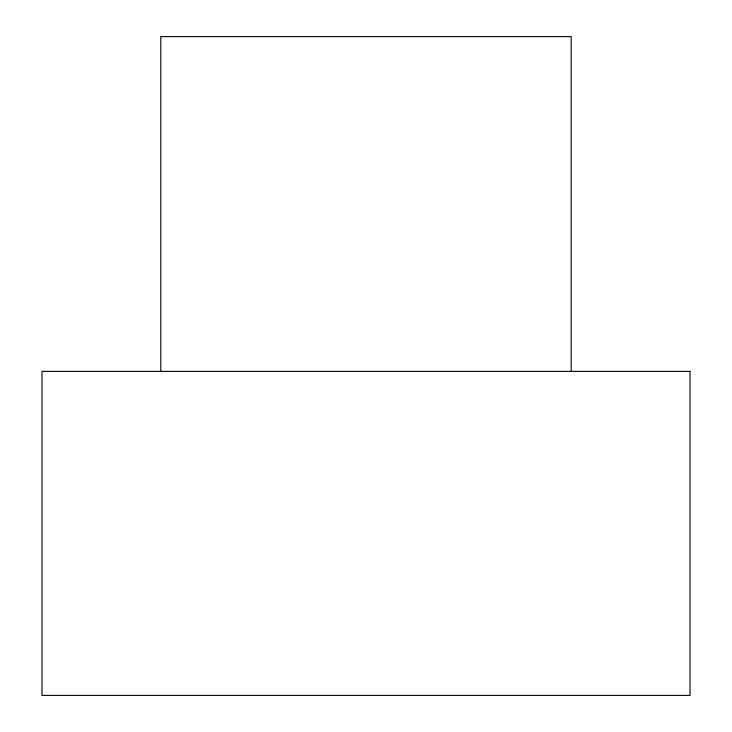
<?xml version="1.0" encoding="UTF-8"?>
<svg xmlns="http://www.w3.org/2000/svg" width="732" height="732" viewBox="0 0 732 732"><rect width="100%" height="100%" fill="white"/><g stroke="black" fill="none" stroke-linecap="round" stroke-linejoin="round"><path stroke-width="1.1" d="M571.198 371.399L571.198 36.6L160.802 36.6L160.802 371.399M690.002 371.399L41.998 371.399L41.998 695.4L690.002 695.4L690.002 371.399"/></g></svg>
